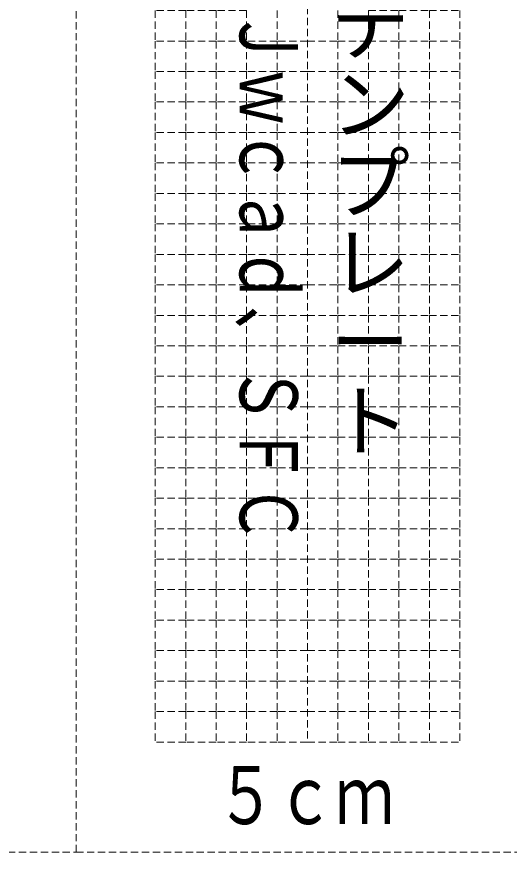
# Model space of a CAD drawing. Units: millimetres on the paper. Extents: x -148 to 177, y -210 to 210.
# Drawn here: x 15.7 to 96.6, y -134.1 to 2.9 of the extents above; entities that cross this region are included whole.
import ezdxf
from ezdxf.enums import TextEntityAlignment as Align

# ---------------------------------------------------------------- set-up
doc = ezdxf.new("R2010")
doc.units = ezdxf.units.MM
doc.linetypes.add('DASHED1', pattern=[1.8, 1.2, -0.6])
doc.layers.add('0-0', color=3, linetype='DASHED1', lineweight=9)
doc.styles.add('@ＭＳ ゴシック', font='')
doc.styles.add('ＭＳ ゴシック', font='')
doc.styles.get('@ＭＳ ゴシック').set_extended_font_data('@MS Gothic')
doc.styles.get('ＭＳ ゴシック').set_extended_font_data('MS Gothic')

msp = doc.modelspace()

# ---------------------------------------------------------------- linework, layer by layer
at = {"layer": '0-0'}
for p, q in [((25.487, -134.127), (25.487, 168.873)), ((63.487, 108.956), (63.487, -116.044)), ((53.487, 3.956), (53.487, -1.044)), ((58.487, 3.956), (58.487, -1.044)), ((68.487, 3.956), (68.487, -1.044)), ((73.487, 3.956), (73.487, -1.044)), ((53.487, -1.044), (53.487, -6.044)), ((58.487, -1.044), (58.487, -6.044)), ((68.487, -1.044), (68.487, -6.044)), ((73.487, -1.044), (73.487, -6.044)), ((53.487, -6.044), (53.487, -11.044)), ((58.487, -6.044), (58.487, -11.044)), ((68.487, -6.044), (68.487, -11.044)), ((73.487, -6.044), (73.487, -11.044)), ((53.487, -11.044), (53.487, -16.044)), ((58.487, -11.044), (58.487, -16.044)), ((68.487, -11.044), (68.487, -16.044)), ((73.487, -11.044), (73.487, -16.044)), ((53.487, -16.044), (53.487, -21.044)), ((58.487, -16.044), (58.487, -21.044)), ((68.487, -16.044), (68.487, -21.044)), ((73.487, -16.044), (73.487, -21.044)), ((53.487, -21.044), (53.487, -26.044)), ((58.487, -21.044), (58.487, -26.044)), ((68.487, -21.044), (68.487, -26.044)), ((73.487, -21.044), (73.487, -26.044)), ((53.487, -26.044), (53.487, -31.044)), ((58.487, -26.044), (58.487, -31.044)), ((68.487, -26.044), (68.487, -31.044)), ((73.487, -26.044), (73.487, -31.044)), ((53.487, -31.044), (53.487, -36.044)), ((58.487, -31.044), (58.487, -36.044)), ((68.487, -31.044), (68.487, -36.044)), ((73.487, -31.044), (73.487, -36.044)), ((53.487, -36.044), (53.487, -41.044)), ((58.487, -36.044), (58.487, -41.044)), ((68.487, -36.044), (68.487, -41.044)), ((73.487, -36.044), (73.487, -41.044)), ((53.487, -41.044), (53.487, -46.044)), ((58.487, -41.044), (58.487, -46.044)), ((68.487, -41.044), (68.487, -46.044)), ((73.487, -41.044), (73.487, -46.044)), ((53.487, -46.044), (53.487, -51.044)), ((58.487, -46.044), (58.487, -51.044)), ((68.487, -46.044), (68.487, -51.044)), ((73.487, -46.044), (73.487, -51.044)), ((53.487, -51.044), (53.487, -56.044)), ((58.487, -51.044), (58.487, -56.044)), ((68.487, -51.044), (68.487, -56.044)), ((73.487, -51.044), (73.487, -56.044)), ((53.487, -56.044), (53.487, -61.044)), ((58.487, -56.044), (58.487, -61.044)), ((68.487, -56.044), (68.487, -61.044)), ((73.487, -56.044), (73.487, -61.044)), ((53.487, -61.044), (53.487, -66.044)), ((58.487, -61.044), (58.487, -66.044)), ((68.487, -61.044), (68.487, -66.044)), ((73.487, -61.044), (73.487, -66.044)), ((53.487, -66.044), (53.487, -71.044)), ((58.487, -66.044), (58.487, -71.044)), ((68.487, -66.044), (68.487, -71.044)), ((73.487, -66.044), (73.487, -71.044)), ((53.487, -71.044), (53.487, -76.044)), ((58.487, -71.044), (58.487, -76.044)), ((68.487, -71.044), (68.487, -76.044)), ((73.487, -71.044), (73.487, -76.044)), ((53.487, -76.044), (53.487, -81.044)), ((58.487, -76.044), (58.487, -81.044)), ((68.487, -76.044), (68.487, -81.044)), ((73.487, -76.044), (73.487, -81.044)), ((53.487, -81.044), (53.487, -86.044)), ((58.487, -81.044), (58.487, -86.044)), ((68.487, -81.044), (68.487, -86.044)), ((73.487, -81.044), (73.487, -86.044)), ((53.487, -86.044), (53.487, -91.044)), ((58.487, -86.044), (58.487, -91.044)), ((68.487, -86.044), (68.487, -91.044)), ((73.487, -86.044), (73.487, -91.044)), ((53.487, -91.044), (53.487, -96.044)), ((58.487, -91.044), (58.487, -96.044)), ((68.487, -91.044), (68.487, -96.044)), ((73.487, -91.044), (73.487, -96.044)), ((53.487, -96.044), (53.487, -101.044)), ((58.487, -96.044), (58.487, -101.044)), ((68.487, -96.044), (68.487, -101.044)), ((73.487, -96.044), (73.487, -101.044)), ((53.487, -101.044), (53.487, -106.044)), ((58.487, -101.044), (58.487, -106.044)), ((68.487, -101.044), (68.487, -106.044)), ((73.487, -101.044), (73.487, -106.044)), ((53.487, -106.044), (53.487, -111.044)), ((58.487, -106.044), (58.487, -111.044)), ((68.487, -106.044), (68.487, -111.044)), ((73.487, -106.044), (73.487, -111.044)), ((53.487, -111.044), (53.487, -116.044)), ((58.487, -111.044), (58.487, -116.044)), ((68.487, -111.044), (68.487, -116.044)), ((73.487, -111.044), (73.487, -116.044)), ((43.487, -116.044), (38.487, -116.044)), ((48.487, -116.044), (43.487, -116.044)), ((53.487, -116.044), (48.487, -116.044)), ((73.487, -116.044), (78.487, -116.044)), ((78.487, -116.044), (83.487, -116.044)), ((83.487, -116.044), (88.487, -116.044)), ((-50.513, -134.127), (25.487, -134.127)), ((25.487, -134.127), (101.487, -134.127))]:
    msp.add_line(p, q, dxfattribs=at)
for points in [[(43.487, 3.956), (38.487, 3.956), (38.487, -1.044)], [(48.487, 3.956), (43.487, 3.956), (43.487, -1.044)], [(53.487, 3.956), (48.487, 3.956), (48.487, -1.044)], [(73.487, 3.956), (78.487, 3.956), (78.487, -1.044)], [(78.487, 3.956), (83.487, 3.956), (83.487, -1.044)], [(83.487, 3.956), (88.487, 3.956), (88.487, -1.044)], [(43.487, -1.044), (38.487, -1.044), (38.487, -6.044)], [(48.487, -1.044), (43.487, -1.044), (43.487, -6.044)], [(53.487, -1.044), (48.487, -1.044), (48.487, -6.044)], [(63.487, -1.044), (58.487, -1.044), (53.487, -1.044)], [(63.487, -1.044), (68.487, -1.044), (73.487, -1.044)], [(73.487, -1.044), (78.487, -1.044), (78.487, -6.044)], [(78.487, -1.044), (83.487, -1.044), (83.487, -6.044)], [(83.487, -1.044), (88.487, -1.044), (88.487, -6.044)], [(43.487, -6.044), (38.487, -6.044), (38.487, -11.044)], [(48.487, -6.044), (43.487, -6.044), (43.487, -11.044)], [(53.487, -6.044), (48.487, -6.044), (48.487, -11.044)], [(63.487, -6.044), (58.487, -6.044), (53.487, -6.044)], [(63.487, -6.044), (68.487, -6.044), (73.487, -6.044)], [(73.487, -6.044), (78.487, -6.044), (78.487, -11.044)], [(78.487, -6.044), (83.487, -6.044), (83.487, -11.044)], [(83.487, -6.044), (88.487, -6.044), (88.487, -11.044)], [(43.487, -11.044), (38.487, -11.044), (38.487, -16.044)], [(48.487, -11.044), (43.487, -11.044), (43.487, -16.044)], [(53.487, -11.044), (48.487, -11.044), (48.487, -16.044)], [(63.487, -11.044), (58.487, -11.044), (53.487, -11.044)], [(63.487, -11.044), (68.487, -11.044), (73.487, -11.044)], [(73.487, -11.044), (78.487, -11.044), (78.487, -16.044)], [(78.487, -11.044), (83.487, -11.044), (83.487, -16.044)], [(83.487, -11.044), (88.487, -11.044), (88.487, -16.044)], [(43.487, -16.044), (38.487, -16.044), (38.487, -21.044)], [(48.487, -16.044), (43.487, -16.044), (43.487, -21.044)], [(53.487, -16.044), (48.487, -16.044), (48.487, -21.044)], [(63.487, -16.044), (58.487, -16.044), (53.487, -16.044)], [(63.487, -16.044), (68.487, -16.044), (73.487, -16.044)], [(73.487, -16.044), (78.487, -16.044), (78.487, -21.044)], [(78.487, -16.044), (83.487, -16.044), (83.487, -21.044)], [(83.487, -16.044), (88.487, -16.044), (88.487, -21.044)], [(43.487, -21.044), (38.487, -21.044), (38.487, -26.044)], [(48.487, -21.044), (43.487, -21.044), (43.487, -26.044)], [(53.487, -21.044), (48.487, -21.044), (48.487, -26.044)], [(63.487, -21.044), (58.487, -21.044), (53.487, -21.044)], [(63.487, -21.044), (68.487, -21.044), (73.487, -21.044)], [(73.487, -21.044), (78.487, -21.044), (78.487, -26.044)], [(78.487, -21.044), (83.487, -21.044), (83.487, -26.044)], [(83.487, -21.044), (88.487, -21.044), (88.487, -26.044)], [(43.487, -26.044), (38.487, -26.044), (38.487, -31.044)], [(48.487, -26.044), (43.487, -26.044), (43.487, -31.044)], [(53.487, -26.044), (48.487, -26.044), (48.487, -31.044)], [(63.487, -26.044), (58.487, -26.044), (53.487, -26.044)], [(63.487, -26.044), (68.487, -26.044), (73.487, -26.044)], [(73.487, -26.044), (78.487, -26.044), (78.487, -31.044)], [(78.487, -26.044), (83.487, -26.044), (83.487, -31.044)], [(83.487, -26.044), (88.487, -26.044), (88.487, -31.044)], [(43.487, -31.044), (38.487, -31.044), (38.487, -36.044)], [(48.487, -31.044), (43.487, -31.044), (43.487, -36.044)], [(53.487, -31.044), (48.487, -31.044), (48.487, -36.044)], [(63.487, -31.044), (58.487, -31.044), (53.487, -31.044)], [(63.487, -31.044), (68.487, -31.044), (73.487, -31.044)], [(73.487, -31.044), (78.487, -31.044), (78.487, -36.044)], [(78.487, -31.044), (83.487, -31.044), (83.487, -36.044)], [(83.487, -31.044), (88.487, -31.044), (88.487, -36.044)], [(43.487, -36.044), (38.487, -36.044), (38.487, -41.044)], [(48.487, -36.044), (43.487, -36.044), (43.487, -41.044)], [(53.487, -36.044), (48.487, -36.044), (48.487, -41.044)], [(63.487, -36.044), (58.487, -36.044), (53.487, -36.044)], [(63.487, -36.044), (68.487, -36.044), (73.487, -36.044)], [(73.487, -36.044), (78.487, -36.044), (78.487, -41.044)], [(78.487, -36.044), (83.487, -36.044), (83.487, -41.044)], [(83.487, -36.044), (88.487, -36.044), (88.487, -41.044)], [(43.487, -41.044), (38.487, -41.044), (38.487, -46.044)], [(48.487, -41.044), (43.487, -41.044), (43.487, -46.044)], [(53.487, -41.044), (48.487, -41.044), (48.487, -46.044)], [(63.487, -41.044), (58.487, -41.044), (53.487, -41.044)], [(63.487, -41.044), (68.487, -41.044), (73.487, -41.044)], [(73.487, -41.044), (78.487, -41.044), (78.487, -46.044)], [(78.487, -41.044), (83.487, -41.044), (83.487, -46.044)], [(83.487, -41.044), (88.487, -41.044), (88.487, -46.044)], [(43.487, -46.044), (38.487, -46.044), (38.487, -51.044)], [(48.487, -46.044), (43.487, -46.044), (43.487, -51.044)], [(53.487, -46.044), (48.487, -46.044), (48.487, -51.044)], [(63.487, -46.044), (58.487, -46.044), (53.487, -46.044)], [(63.487, -46.044), (68.487, -46.044), (73.487, -46.044)], [(73.487, -46.044), (78.487, -46.044), (78.487, -51.044)], [(78.487, -46.044), (83.487, -46.044), (83.487, -51.044)], [(83.487, -46.044), (88.487, -46.044), (88.487, -51.044)], [(43.487, -51.044), (38.487, -51.044), (38.487, -56.044)], [(48.487, -51.044), (43.487, -51.044), (43.487, -56.044)], [(53.487, -51.044), (48.487, -51.044), (48.487, -56.044)], [(63.487, -51.044), (58.487, -51.044), (53.487, -51.044)], [(63.487, -51.044), (68.487, -51.044), (73.487, -51.044)], [(73.487, -51.044), (78.487, -51.044), (78.487, -56.044)], [(78.487, -51.044), (83.487, -51.044), (83.487, -56.044)], [(83.487, -51.044), (88.487, -51.044), (88.487, -56.044)], [(43.487, -56.044), (38.487, -56.044), (38.487, -61.044)], [(48.487, -56.044), (43.487, -56.044), (43.487, -61.044)], [(53.487, -56.044), (48.487, -56.044), (48.487, -61.044)], [(63.487, -56.044), (58.487, -56.044), (53.487, -56.044)], [(63.487, -56.044), (68.487, -56.044), (73.487, -56.044)], [(73.487, -56.044), (78.487, -56.044), (78.487, -61.044)], [(78.487, -56.044), (83.487, -56.044), (83.487, -61.044)], [(83.487, -56.044), (88.487, -56.044), (88.487, -61.044)], [(43.487, -61.044), (38.487, -61.044), (38.487, -66.044)], [(48.487, -61.044), (43.487, -61.044), (43.487, -66.044)], [(53.487, -61.044), (48.487, -61.044), (48.487, -66.044)], [(63.487, -61.044), (58.487, -61.044), (53.487, -61.044)], [(63.487, -61.044), (68.487, -61.044), (73.487, -61.044)], [(73.487, -61.044), (78.487, -61.044), (78.487, -66.044)], [(78.487, -61.044), (83.487, -61.044), (83.487, -66.044)], [(83.487, -61.044), (88.487, -61.044), (88.487, -66.044)], [(43.487, -66.044), (38.487, -66.044), (38.487, -71.044)], [(48.487, -66.044), (43.487, -66.044), (43.487, -71.044)], [(53.487, -66.044), (48.487, -66.044), (48.487, -71.044)], [(63.487, -66.044), (58.487, -66.044), (53.487, -66.044)], [(63.487, -66.044), (68.487, -66.044), (73.487, -66.044)], [(73.487, -66.044), (78.487, -66.044), (78.487, -71.044)], [(78.487, -66.044), (83.487, -66.044), (83.487, -71.044)], [(83.487, -66.044), (88.487, -66.044), (88.487, -71.044)], [(43.487, -71.044), (38.487, -71.044), (38.487, -76.044)], [(48.487, -71.044), (43.487, -71.044), (43.487, -76.044)], [(53.487, -71.044), (48.487, -71.044), (48.487, -76.044)], [(63.487, -71.044), (58.487, -71.044), (53.487, -71.044)], [(63.487, -71.044), (68.487, -71.044), (73.487, -71.044)], [(73.487, -71.044), (78.487, -71.044), (78.487, -76.044)], [(78.487, -71.044), (83.487, -71.044), (83.487, -76.044)], [(83.487, -71.044), (88.487, -71.044), (88.487, -76.044)], [(43.487, -76.044), (38.487, -76.044), (38.487, -81.044)], [(48.487, -76.044), (43.487, -76.044), (43.487, -81.044)], [(53.487, -76.044), (48.487, -76.044), (48.487, -81.044)], [(63.487, -76.044), (58.487, -76.044), (53.487, -76.044)], [(63.487, -76.044), (68.487, -76.044), (73.487, -76.044)], [(73.487, -76.044), (78.487, -76.044), (78.487, -81.044)], [(78.487, -76.044), (83.487, -76.044), (83.487, -81.044)], [(83.487, -76.044), (88.487, -76.044), (88.487, -81.044)], [(43.487, -81.044), (38.487, -81.044), (38.487, -86.044)], [(48.487, -81.044), (43.487, -81.044), (43.487, -86.044)], [(53.487, -81.044), (48.487, -81.044), (48.487, -86.044)], [(63.487, -81.044), (58.487, -81.044), (53.487, -81.044)], [(63.487, -81.044), (68.487, -81.044), (73.487, -81.044)], [(73.487, -81.044), (78.487, -81.044), (78.487, -86.044)], [(78.487, -81.044), (83.487, -81.044), (83.487, -86.044)], [(83.487, -81.044), (88.487, -81.044), (88.487, -86.044)], [(43.487, -86.044), (38.487, -86.044), (38.487, -91.044)], [(48.487, -86.044), (43.487, -86.044), (43.487, -91.044)], [(53.487, -86.044), (48.487, -86.044), (48.487, -91.044)], [(63.487, -86.044), (58.487, -86.044), (53.487, -86.044)], [(63.487, -86.044), (68.487, -86.044), (73.487, -86.044)], [(73.487, -86.044), (78.487, -86.044), (78.487, -91.044)], [(78.487, -86.044), (83.487, -86.044), (83.487, -91.044)], [(83.487, -86.044), (88.487, -86.044), (88.487, -91.044)], [(43.487, -91.044), (38.487, -91.044), (38.487, -96.044)], [(48.487, -91.044), (43.487, -91.044), (43.487, -96.044)], [(53.487, -91.044), (48.487, -91.044), (48.487, -96.044)], [(63.487, -91.044), (58.487, -91.044), (53.487, -91.044)], [(63.487, -91.044), (68.487, -91.044), (73.487, -91.044)], [(73.487, -91.044), (78.487, -91.044), (78.487, -96.044)], [(78.487, -91.044), (83.487, -91.044), (83.487, -96.044)], [(83.487, -91.044), (88.487, -91.044), (88.487, -96.044)], [(43.487, -96.044), (38.487, -96.044), (38.487, -101.044)], [(48.487, -96.044), (43.487, -96.044), (43.487, -101.044)], [(53.487, -96.044), (48.487, -96.044), (48.487, -101.044)], [(63.487, -96.044), (58.487, -96.044), (53.487, -96.044)], [(63.487, -96.044), (68.487, -96.044), (73.487, -96.044)], [(73.487, -96.044), (78.487, -96.044), (78.487, -101.044)], [(78.487, -96.044), (83.487, -96.044), (83.487, -101.044)], [(83.487, -96.044), (88.487, -96.044), (88.487, -101.044)], [(43.487, -101.044), (38.487, -101.044), (38.487, -106.044)], [(48.487, -101.044), (43.487, -101.044), (43.487, -106.044)], [(53.487, -101.044), (48.487, -101.044), (48.487, -106.044)], [(63.487, -101.044), (58.487, -101.044), (53.487, -101.044)], [(63.487, -101.044), (68.487, -101.044), (73.487, -101.044)], [(73.487, -101.044), (78.487, -101.044), (78.487, -106.044)], [(78.487, -101.044), (83.487, -101.044), (83.487, -106.044)], [(83.487, -101.044), (88.487, -101.044), (88.487, -106.044)], [(43.487, -106.044), (38.487, -106.044), (38.487, -111.044)], [(48.487, -106.044), (43.487, -106.044), (43.487, -111.044)], [(53.487, -106.044), (48.487, -106.044), (48.487, -111.044)], [(63.487, -106.044), (58.487, -106.044), (53.487, -106.044)], [(63.487, -106.044), (68.487, -106.044), (73.487, -106.044)], [(73.487, -106.044), (78.487, -106.044), (78.487, -111.044)], [(78.487, -106.044), (83.487, -106.044), (83.487, -111.044)], [(83.487, -106.044), (88.487, -106.044), (88.487, -111.044)], [(43.487, -111.044), (38.487, -111.044), (38.487, -116.044)], [(48.487, -111.044), (43.487, -111.044), (43.487, -116.044)], [(53.487, -111.044), (48.487, -111.044), (48.487, -116.044)], [(63.487, -111.044), (58.487, -111.044), (53.487, -111.044)], [(63.487, -111.044), (68.487, -111.044), (73.487, -111.044)], [(73.487, -111.044), (78.487, -111.044), (78.487, -116.044)], [(78.487, -111.044), (83.487, -111.044), (83.487, -116.044)], [(83.487, -111.044), (88.487, -111.044), (88.487, -116.044)], [(63.487, -116.044), (58.487, -116.044), (53.487, -116.044)], [(63.487, -116.044), (68.487, -116.044), (73.487, -116.044)]]:
    msp.add_lwpolyline(points, dxfattribs=at)

# ---------------------------------------------------------------- texts
at = {"layer": '0-0', "color": 7, "style": '@ＭＳ ゴシック'}
msp.add_text('（無料）背表紙テンプレート', height=9.531, rotation=270, dxfattribs=at).set_placement((65.987, 99.297), align=Align.BOTTOM_LEFT)
at = {"layer": '0-0', "color": 7, "style": 'ＭＳ ゴシック', "width": 0.75}
msp.add_text('Ｊｗｃａｄ、ＳＦＣ', height=9.531, rotation=270, dxfattribs=at).set_placement((49.487, 4.297), align=Align.BOTTOM_LEFT)
msp.add_text('５ｃｍ', height=9.531, dxfattribs=at).set_placement((48.487, -132.368), align=Align.BOTTOM_LEFT)

doc.saveas('drawing.dxf')
